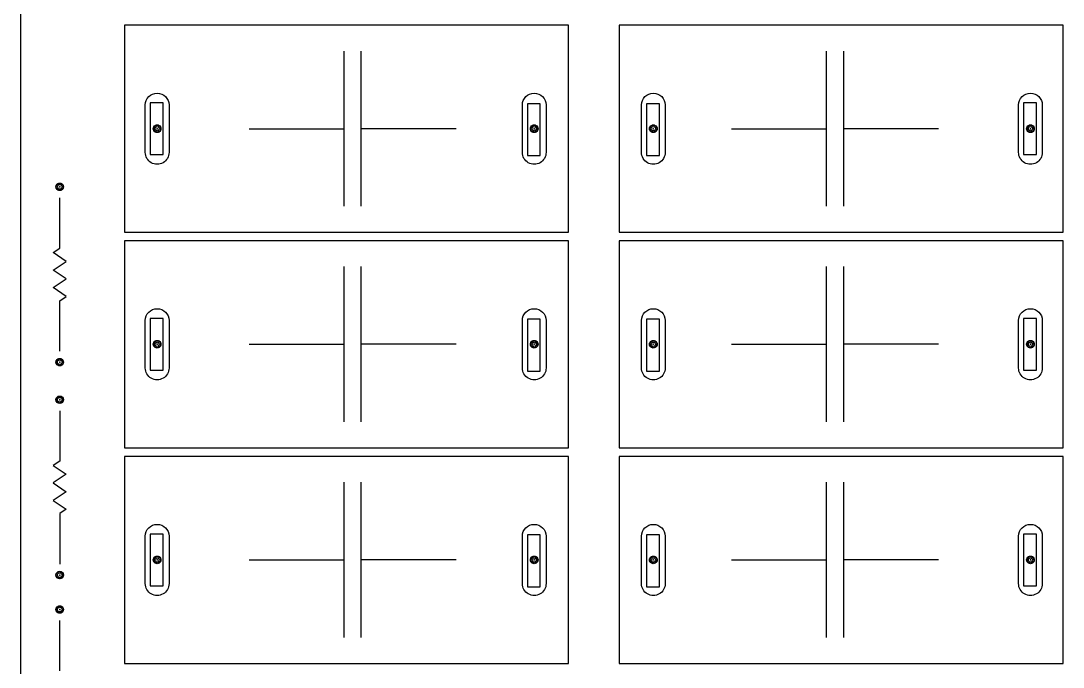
# Model space of a CAD drawing. Header units: millimetres. Extents: x 24815 to 37444, y -10619 to 6020.
# Drawn here: x 27933 to 28053.8, y 5742.8 to 5817.7 of the extents above; entities that cross this region are included whole.
import ezdxf

# ---------------------------------------------------------------- set-up
doc = ezdxf.new("R2010")
doc.units = ezdxf.units.MM

# ---------------------------------------------------------------- blocks, each defined once
blk = doc.blocks.new('A$C3CC6408C')
at = {"color": 2}
for p, q in [((-241.97, -218.9), (-241.97, 0)), ((-178.52, -92.25), (-229.97, -92.25)), ((-229.97, -92.25), (-229.97, -116.24)), ((-178.52, -116.24), (-178.52, -92.25)), ((-166.64, -92.25), (-172.64, -92.25)), ((-172.64, -92.25), (-172.64, -116.24)), ((-121.19, -92.25), (-166.64, -92.25)), ((-121.19, -116.24), (-121.19, -92.25)), ((-204.52, -113.24), (-204.52, -95.25)), ((-202.52, -113.24), (-202.52, -95.25)), ((-148.65, -95.25), (-148.65, -113.24)), ((-146.65, -95.25), (-146.65, -113.24)), ((-225.48, -101.25), (-226.98, -101.25)), ((-226.98, -101.25), (-226.98, -107.25)), ((-225.48, -107.25), (-225.48, -101.25)), ((-181.78, -101.35), (-183.28, -101.35)), ((-183.28, -101.35), (-183.28, -107.35)), ((-181.78, -107.35), (-181.78, -101.35)), ((-167.98, -101.35), (-169.48, -101.35)), ((-169.48, -101.35), (-169.48, -107.35)), ((-167.98, -107.35), (-167.98, -101.35)), ((-124.29, -101.25), (-125.79, -101.25)), ((-125.79, -101.25), (-125.79, -107.25)), ((-124.29, -107.25), (-124.29, -101.25)), ((-227.55, -107), (-227.55, -101.5)), ((-227.55, -107), (-227.55, -101.5)), ((-224.8, -101.5), (-224.8, -107)), ((-224.8, -101.5), (-224.8, -107)), ((-183.85, -107), (-183.85, -101.5)), ((-183.85, -107), (-183.85, -101.5)), ((-181.1, -101.5), (-181.1, -107)), ((-181.1, -101.5), (-181.1, -107)), ((-170.06, -107), (-170.06, -101.5)), ((-170.06, -101.5), (-170.06, -101.5)), ((-170.06, -107), (-170.06, -101.5)), ((-170.06, -101.5), (-170.06, -101.5)), ((-167.31, -101.5), (-167.31, -107)), ((-167.31, -101.5), (-167.31, -107)), ((-126.36, -107), (-126.36, -101.5)), ((-126.36, -101.5), (-126.36, -101.5)), ((-126.36, -107), (-126.36, -101.5)), ((-126.36, -101.5), (-126.36, -101.5)), ((-123.61, -101.5), (-123.61, -107)), ((-123.61, -101.5), (-123.61, -107)), ((-215.52, -104.25), (-204.52, -104.25)), ((-191.52, -104.25), (-202.52, -104.25)), ((-159.64, -104.25), (-148.65, -104.25)), ((-135.65, -104.25), (-146.65, -104.25)), ((-226.98, -107.25), (-226.48, -107.25)), ((-226.48, -107.25), (-225.48, -107.25)), ((-224.8, -107), (-224.8, -107)), ((-224.8, -107), (-224.8, -107)), ((-183.28, -107.35), (-182.78, -107.35)), ((-182.78, -107.35), (-181.78, -107.35)), ((-181.1, -107), (-181.1, -107)), ((-181.1, -107), (-181.1, -107)), ((-169.48, -107.35), (-168.98, -107.35)), ((-168.98, -107.35), (-167.98, -107.35)), ((-125.79, -107.25), (-125.29, -107.25)), ((-125.29, -107.25), (-124.29, -107.25)), ((-237.47, -118.1), (-237.47, -112.26)), ((-229.97, -116.24), (-184.52, -116.24)), ((-184.52, -116.24), (-178.52, -116.24)), ((-172.64, -116.24), (-121.19, -116.24)), ((-238.24, -118.61), (-237.47, -118.1)), ((-178.52, -117.24), (-229.97, -117.24)), ((-229.97, -117.24), (-229.97, -141.24)), ((-178.52, -141.24), (-178.52, -117.24)), ((-166.64, -117.24), (-172.64, -117.24)), ((-172.64, -117.24), (-172.64, -141.24)), ((-121.19, -117.24), (-166.64, -117.24)), ((-121.19, -141.24), (-121.19, -117.24)), ((-236.71, -119.63), (-238.24, -118.61)), ((-238.24, -120.64), (-236.71, -119.63)), ((-236.71, -121.66), (-238.24, -120.64)), ((-204.52, -138.24), (-204.52, -120.24)), ((-202.52, -138.24), (-202.52, -120.24)), ((-148.65, -120.24), (-148.65, -138.24)), ((-146.65, -120.24), (-146.65, -138.24)), ((-238.24, -122.67), (-236.71, -121.66)), ((-236.71, -123.69), (-238.24, -122.67)), ((-237.47, -124.2), (-236.71, -123.69)), ((-237.47, -130.04), (-237.47, -124.2)), ((-227.55, -131.99), (-227.55, -126.49)), ((-227.55, -131.99), (-227.55, -126.49)), ((-225.48, -126.24), (-226.98, -126.24)), ((-226.98, -126.24), (-226.98, -132.24)), ((-225.48, -132.24), (-225.48, -126.24)), ((-224.8, -126.49), (-224.8, -131.99)), ((-224.8, -126.49), (-224.8, -131.99)), ((-183.85, -131.99), (-183.85, -126.49)), ((-183.85, -131.99), (-183.85, -126.49)), ((-181.78, -126.34), (-183.28, -126.34)), ((-183.28, -126.34), (-183.28, -132.34)), ((-181.78, -132.34), (-181.78, -126.34)), ((-181.1, -126.49), (-181.1, -131.99)), ((-181.1, -126.49), (-181.1, -131.99)), ((-170.06, -131.99), (-170.06, -126.49)), ((-170.06, -126.49), (-170.06, -126.49)), ((-170.06, -131.99), (-170.06, -126.49)), ((-170.06, -126.49), (-170.06, -126.49)), ((-167.98, -126.34), (-169.48, -126.34)), ((-169.48, -126.34), (-169.48, -132.34)), ((-167.98, -132.34), (-167.98, -126.34)), ((-167.31, -126.49), (-167.31, -131.99)), ((-167.31, -126.49), (-167.31, -131.99)), ((-126.36, -131.99), (-126.36, -126.49)), ((-126.36, -126.49), (-126.36, -126.49)), ((-126.36, -131.99), (-126.36, -126.49)), ((-126.36, -126.49), (-126.36, -126.49)), ((-124.29, -126.24), (-125.79, -126.24)), ((-125.79, -126.24), (-125.79, -132.24)), ((-124.29, -132.24), (-124.29, -126.24)), ((-123.61, -126.49), (-123.61, -131.99)), ((-123.61, -126.49), (-123.61, -131.99)), ((-215.52, -129.24), (-204.52, -129.24)), ((-191.52, -129.24), (-202.52, -129.24)), ((-159.64, -129.24), (-148.65, -129.24)), ((-135.65, -129.24), (-146.65, -129.24)), ((-226.98, -132.24), (-226.48, -132.24)), ((-226.48, -132.24), (-225.48, -132.24)), ((-224.8, -131.99), (-224.8, -131.99)), ((-224.8, -131.99), (-224.8, -131.99)), ((-183.28, -132.34), (-182.78, -132.34)), ((-182.78, -132.34), (-181.78, -132.34)), ((-181.1, -131.99), (-181.1, -131.99)), ((-181.1, -131.99), (-181.1, -131.99)), ((-169.48, -132.34), (-168.98, -132.34)), ((-168.98, -132.34), (-167.98, -132.34)), ((-125.79, -132.24), (-125.29, -132.24)), ((-125.29, -132.24), (-124.29, -132.24)), ((-237.47, -136.94), (-237.47, -142.78)), ((-229.97, -141.24), (-184.52, -141.24)), ((-184.52, -141.24), (-178.52, -141.24)), ((-172.64, -141.24), (-121.19, -141.24)), ((-178.52, -142.24), (-229.97, -142.24)), ((-229.97, -142.24), (-229.97, -166.24)), ((-178.52, -166.24), (-178.52, -142.24)), ((-166.64, -142.24), (-172.64, -142.24)), ((-172.64, -142.24), (-172.64, -166.24)), ((-121.19, -142.24), (-166.64, -142.24)), ((-121.19, -166.24), (-121.19, -142.24)), ((-237.47, -142.78), (-238.24, -143.29)), ((-238.24, -143.29), (-236.71, -144.3)), ((-236.71, -144.3), (-238.24, -145.32)), ((-238.24, -145.32), (-236.71, -146.33)), ((-204.52, -163.24), (-204.52, -145.24)), ((-202.52, -163.24), (-202.52, -145.24)), ((-148.65, -145.24), (-148.65, -163.24)), ((-146.65, -145.24), (-146.65, -163.24)), ((-236.71, -146.33), (-238.24, -147.35)), ((-238.24, -147.35), (-236.71, -148.37)), ((-236.71, -148.37), (-237.47, -148.87)), ((-237.47, -148.87), (-237.47, -154.72)), ((-227.55, -156.99), (-227.55, -151.49)), ((-227.55, -156.99), (-227.55, -151.49)), ((-225.48, -151.24), (-226.98, -151.24)), ((-226.98, -151.24), (-226.98, -157.24)), ((-225.48, -157.24), (-225.48, -151.24)), ((-224.8, -151.49), (-224.8, -156.99)), ((-224.8, -151.49), (-224.8, -156.99)), ((-183.85, -156.99), (-183.85, -151.49)), ((-183.85, -156.99), (-183.85, -151.49)), ((-181.78, -151.34), (-183.28, -151.34)), ((-183.28, -151.34), (-183.28, -157.34)), ((-181.78, -157.34), (-181.78, -151.34)), ((-181.1, -151.49), (-181.1, -156.99)), ((-181.1, -151.49), (-181.1, -156.99)), ((-170.06, -156.99), (-170.06, -151.49)), ((-170.06, -151.49), (-170.06, -151.49)), ((-170.06, -156.99), (-170.06, -151.49)), ((-170.06, -151.49), (-170.06, -151.49)), ((-167.98, -151.34), (-169.48, -151.34)), ((-169.48, -151.34), (-169.48, -157.34)), ((-167.98, -157.34), (-167.98, -151.34)), ((-167.31, -151.49), (-167.31, -156.99)), ((-167.31, -151.49), (-167.31, -156.99)), ((-126.36, -156.99), (-126.36, -151.49)), ((-126.36, -151.49), (-126.36, -151.49)), ((-126.36, -156.99), (-126.36, -151.49)), ((-126.36, -151.49), (-126.36, -151.49)), ((-124.29, -151.24), (-125.79, -151.24)), ((-125.79, -151.24), (-125.79, -157.24)), ((-124.29, -157.24), (-124.29, -151.24)), ((-123.61, -151.49), (-123.61, -156.99)), ((-123.61, -151.49), (-123.61, -156.99)), ((-215.52, -154.24), (-204.52, -154.24)), ((-191.52, -154.24), (-202.52, -154.24)), ((-159.64, -154.24), (-148.65, -154.24)), ((-135.65, -154.24), (-146.65, -154.24)), ((-224.8, -156.99), (-224.8, -156.99)), ((-224.8, -156.99), (-224.8, -156.99)), ((-181.1, -156.99), (-181.1, -156.99)), ((-181.1, -156.99), (-181.1, -156.99)), ((-226.98, -157.24), (-226.48, -157.24)), ((-226.48, -157.24), (-225.48, -157.24)), ((-183.28, -157.34), (-182.78, -157.34)), ((-182.78, -157.34), (-181.78, -157.34)), ((-169.48, -157.34), (-168.98, -157.34)), ((-168.98, -157.34), (-167.98, -157.34)), ((-125.79, -157.24), (-125.29, -157.24)), ((-125.29, -157.24), (-124.29, -157.24)), ((-237.47, -167.1), (-237.47, -161.26)), ((-229.97, -166.24), (-184.52, -166.24)), ((-184.52, -166.24), (-178.52, -166.24)), ((-172.64, -166.24), (-121.19, -166.24))]:
    blk.add_line(p, q, dxfattribs=at)
at = {"color": 2, "extrusion": (0, 0, -1)}
for centre, major_axis, start_param, end_param in [((-226.18, -101.5), (0.972, 0.972), 3.926991, 7.068583), ((-226.18, -101.5), (0.972, 0.972), 3.926991, 7.068583), ((-182.48, -101.5), (0.972, 0.972), 3.926991, 7.068583), ((-182.48, -101.5), (0.972, 0.972), 3.926991, 7.068583), ((-168.68, -101.5), (0.972, 0.972), 3.926991, 7.068583), ((-168.68, -101.5), (0.972, 0.972), 3.926991, 7.068583), ((-124.98, -101.5), (0.972, 0.972), 3.926991, 7.068583), ((-124.98, -101.5), (0.972, 0.972), 3.926991, 7.068583), ((-226.18, -104.25), (-0.314, 0.314), 5.497787, 8.63938), ((-226.18, -104.25), (-0.314, 0.314), 5.497787, 8.63938), ((-226.18, -104.25), (-0.278, 0.278), 5.497787, 8.63938), ((-226.18, -104.25), (-0.278, 0.278), 5.497787, 8.63938), ((-226.18, -104.25), (-0.278, 0.278), 5.497787, 8.63938), ((-226.18, -104.25), (-0.278, 0.278), 5.497787, 8.63938), ((-226.18, -104.25), (-0.278, 0.278), 5.497787, 8.63938), ((-226.18, -104.25), (-0.278, 0.278), 5.497787, 8.63938), ((-226.18, -104.25), (-0.278, 0.278), 5.497787, 8.63938), ((-226.18, -104.25), (-0.278, 0.278), 5.497787, 8.63938), ((-226.18, -104.25), (-0.278, 0.278), 5.497787, 8.63938), ((-226.18, -104.25), (-0.278, 0.278), 5.497787, 8.63938), ((-226.18, -104.25), (-0.278, 0.278), 5.497787, 8.63938), ((-182.48, -104.25), (-0.314, 0.314), 5.497787, 8.63938), ((-182.48, -104.25), (-0.314, 0.314), 5.497787, 8.63938), ((-182.48, -104.25), (0.278, 0.278), 3.926991, 7.068583), ((-182.48, -104.25), (0.278, 0.278), 3.926991, 7.068583), ((-182.48, -104.25), (0.278, 0.278), 3.926991, 7.068583), ((-182.48, -104.25), (0.278, 0.278), 3.926991, 7.068583), ((-182.48, -104.25), (0.278, 0.278), 3.926991, 7.068583), ((-182.48, -104.25), (0.278, 0.278), 3.926991, 7.068583), ((-182.48, -104.25), (0.278, 0.278), 3.926991, 7.068583), ((-182.48, -104.25), (0.278, 0.278), 3.926991, 7.068583), ((-182.48, -104.25), (0.278, 0.278), 3.926991, 7.068583), ((-182.48, -104.25), (0.278, 0.278), 3.926991, 7.068583), ((-182.48, -104.25), (0.278, 0.278), 3.926991, 7.068583), ((-168.68, -104.25), (-0.314, 0.314), 5.497787, 8.63938), ((-168.68, -104.25), (-0.314, 0.314), 5.497787, 8.63938), ((-168.68, -104.25), (0.278, 0.278), 3.926991, 7.068583), ((-168.68, -104.25), (0.278, 0.278), 3.926991, 7.068583), ((-168.68, -104.25), (0.278, 0.278), 3.926991, 7.068583), ((-168.68, -104.25), (0.278, 0.278), 3.926991, 7.068583), ((-168.68, -104.25), (0.278, 0.278), 3.926991, 7.068583), ((-168.68, -104.25), (0.278, 0.278), 3.926991, 7.068583), ((-168.68, -104.25), (0.278, 0.278), 3.926991, 7.068583), ((-168.68, -104.25), (0.278, 0.278), 3.926991, 7.068583), ((-168.68, -104.25), (0.278, 0.278), 3.926991, 7.068583), ((-168.68, -104.25), (0.278, 0.278), 3.926991, 7.068583), ((-168.68, -104.25), (0.278, 0.278), 3.926991, 7.068583), ((-124.98, -104.25), (-0.314, 0.314), 5.497787, 8.63938), ((-124.98, -104.25), (-0.314, 0.314), 5.497787, 8.63938), ((-124.98, -104.25), (-0.278, 0.278), 5.497787, 8.63938), ((-124.98, -104.25), (-0.278, 0.278), 5.497787, 8.63938), ((-124.98, -104.25), (-0.278, 0.278), 5.497787, 8.63938), ((-124.98, -104.25), (-0.278, 0.278), 5.497787, 8.63938), ((-124.98, -104.25), (-0.278, 0.278), 5.497787, 8.63938), ((-124.98, -104.25), (-0.278, 0.278), 5.497787, 8.63938), ((-124.98, -104.25), (-0.278, 0.278), 5.497787, 8.63938), ((-124.98, -104.25), (-0.278, 0.278), 5.497787, 8.63938), ((-124.98, -104.25), (-0.278, 0.278), 5.497787, 8.63938), ((-124.98, -104.25), (-0.278, 0.278), 5.497787, 8.63938), ((-124.98, -104.25), (-0.278, 0.278), 5.497787, 8.63938), ((-226.18, -104.25), (-0.314, 0.314), 2.356194, 5.497787), ((-226.18, -104.25), (-0.314, 0.314), 2.356194, 5.497787), ((-226.18, -104.25), (0.278, 0.278), 0.785398, 3.926991), ((-226.18, -104.25), (0.278, 0.278), 0.785398, 3.926991), ((-226.18, -104.25), (0.278, 0.278), 0.785398, 3.926991), ((-226.18, -104.25), (0.278, 0.278), 0.785398, 3.926991), ((-226.18, -104.25), (0.278, 0.278), 0.785398, 3.926991), ((-226.18, -104.25), (0.278, 0.278), 0.785398, 3.926991), ((-226.18, -104.25), (0.278, 0.278), 0.785398, 3.926991), ((-226.18, -104.25), (0.278, 0.278), 0.785398, 3.926991), ((-226.18, -104.25), (0.278, 0.278), 0.785398, 3.926991), ((-226.18, -104.25), (0.278, 0.278), 0.785398, 3.926991), ((-226.18, -104.25), (0.278, 0.278), 0.785398, 3.926991), ((-226.18, -104.25), (-0.171, 0.171), 5.497787, 8.63938), ((-226.18, -104.25), (-0.171, 0.171), 5.497787, 8.63938), ((-226.18, -104.25), (0.171, 0.171), 0.785398, 3.926991), ((-226.18, -104.25), (0.171, 0.171), 0.785398, 3.926991), ((-182.48, -104.25), (-0.314, 0.314), 2.356194, 5.497787), ((-182.48, -104.25), (-0.314, 0.314), 2.356194, 5.497787), ((-182.48, -104.25), (0.278, 0.278), 0.785398, 3.926991), ((-182.48, -104.25), (0.278, 0.278), 0.785398, 3.926991), ((-182.48, -104.25), (0.278, 0.278), 0.785398, 3.926991), ((-182.48, -104.25), (0.278, 0.278), 0.785398, 3.926991), ((-182.48, -104.25), (0.278, 0.278), 0.785398, 3.926991), ((-182.48, -104.25), (0.278, 0.278), 0.785398, 3.926991), ((-182.48, -104.25), (0.278, 0.278), 0.785398, 3.926991), ((-182.48, -104.25), (0.278, 0.278), 0.785398, 3.926991), ((-182.48, -104.25), (0.278, 0.278), 0.785398, 3.926991), ((-182.48, -104.25), (0.278, 0.278), 0.785398, 3.926991), ((-182.48, -104.25), (0.278, 0.278), 0.785398, 3.926991), ((-182.48, -104.25), (-0.171, 0.171), 5.497787, 8.63938), ((-182.48, -104.25), (-0.171, 0.171), 5.497787, 8.63938), ((-182.48, -104.25), (0.171, 0.171), 0.785398, 3.926991), ((-182.48, -104.25), (0.171, 0.171), 0.785398, 3.926991), ((-168.68, -104.25), (-0.314, 0.314), 2.356194, 5.497787), ((-168.68, -104.25), (-0.314, 0.314), 2.356194, 5.497787), ((-168.68, -104.25), (0.278, 0.278), 0.785398, 3.926991), ((-168.68, -104.25), (0.278, 0.278), 0.785398, 3.926991), ((-168.68, -104.25), (0.278, 0.278), 0.785398, 3.926991), ((-168.68, -104.25), (0.278, 0.278), 0.785398, 3.926991), ((-168.68, -104.25), (0.278, 0.278), 0.785398, 3.926991), ((-168.68, -104.25), (0.278, 0.278), 0.785398, 3.926991), ((-168.68, -104.25), (0.278, 0.278), 0.785398, 3.926991), ((-168.68, -104.25), (0.278, 0.278), 0.785398, 3.926991), ((-168.68, -104.25), (0.278, 0.278), 0.785398, 3.926991), ((-168.68, -104.25), (0.278, 0.278), 0.785398, 3.926991), ((-168.68, -104.25), (0.278, 0.278), 0.785398, 3.926991), ((-168.68, -104.25), (-0.171, 0.171), 5.497787, 8.63938), ((-168.68, -104.25), (-0.171, 0.171), 5.497787, 8.63938), ((-168.68, -104.25), (0.171, 0.171), 0.785398, 3.926991), ((-168.68, -104.25), (0.171, 0.171), 0.785398, 3.926991), ((-124.98, -104.25), (-0.314, 0.314), 2.356194, 5.497787), ((-124.98, -104.25), (-0.314, 0.314), 2.356194, 5.497787), ((-124.98, -104.25), (0.278, 0.278), 0.785398, 3.926991), ((-124.98, -104.25), (0.278, 0.278), 0.785398, 3.926991), ((-124.98, -104.25), (0.278, 0.278), 0.785398, 3.926991), ((-124.98, -104.25), (0.278, 0.278), 0.785398, 3.926991), ((-124.98, -104.25), (0.278, 0.278), 0.785398, 3.926991), ((-124.98, -104.25), (0.278, 0.278), 0.785398, 3.926991), ((-124.98, -104.25), (0.278, 0.278), 0.785398, 3.926991), ((-124.98, -104.25), (0.278, 0.278), 0.785398, 3.926991), ((-124.98, -104.25), (0.278, 0.278), 0.785398, 3.926991), ((-124.98, -104.25), (0.278, 0.278), 0.785398, 3.926991), ((-124.98, -104.25), (0.278, 0.278), 0.785398, 3.926991), ((-124.98, -104.25), (0.171, 0.171), 3.926991, 7.068583), ((-124.98, -104.25), (0.171, 0.171), 3.926991, 7.068583), ((-124.98, -104.25), (0.171, 0.171), 0.785398, 3.926991), ((-124.98, -104.25), (0.171, 0.171), 0.785398, 3.926991), ((-226.18, -107), (-0.972, 0.972), 2.356194, 5.497787), ((-226.18, -107), (-0.972, 0.972), 2.356194, 5.497787), ((-182.48, -107), (-0.972, 0.972), 2.356194, 5.497787), ((-182.48, -107), (-0.972, 0.972), 2.356194, 5.497787), ((-168.68, -107), (-0.972, 0.972), 2.356194, 5.497787), ((-168.68, -107), (-0.972, 0.972), 2.356194, 5.497787), ((-124.98, -107), (-0.972, 0.972), 2.356194, 5.497787), ((-124.98, -107), (-0.972, 0.972), 2.356194, 5.497787), ((-237.47, -110.99), (-0.305, 0.305), 3.926991, 7.068583), ((-237.47, -110.99), (-0.305, 0.305), 3.926991, 7.068583), ((-237.47, -110.99), (0.301, 0.301), 2.356194, 5.497787), ((-237.47, -110.99), (0.301, 0.301), 2.356194, 5.497787), ((-237.47, -110.99), (-0.278, 0.278), 3.926991, 7.068583), ((-237.47, -110.99), (-0.278, 0.278), 3.926991, 7.068583), ((-237.47, -110.99), (-0.278, 0.278), 3.926991, 7.068583), ((-237.47, -110.99), (-0.278, 0.278), 3.926991, 7.068583), ((-237.47, -110.99), (-0.278, 0.278), 3.926991, 7.068583), ((-237.47, -110.99), (-0.278, 0.278), 3.926991, 7.068583), ((-237.47, -110.99), (-0.278, 0.278), 3.926991, 7.068583), ((-237.47, -110.99), (-0.278, 0.278), 3.926991, 7.068583), ((-237.47, -110.99), (-0.278, 0.278), 3.926991, 7.068583), ((-237.47, -110.99), (-0.278, 0.278), 3.926991, 7.068583), ((-237.47, -110.99), (-0.278, 0.278), 3.926991, 7.068583), ((-237.47, -110.99), (0.189, 0.189), 2.356194, 5.497787), ((-237.47, -110.99), (0.189, 0.189), 2.356194, 5.497787), ((-237.47, -110.99), (0.301, 0.301), -0.785398, 2.356194), ((-237.47, -110.99), (0.301, 0.301), -0.785398, 2.356194), ((-237.47, -110.99), (-0.305, 0.305), 0.785398, 3.926991), ((-237.47, -110.99), (-0.305, 0.305), 0.785398, 3.926991), ((-237.47, -110.99), (0.278, 0.278), -0.785398, 2.356194), ((-237.47, -110.99), (0.278, 0.278), -0.785398, 2.356194), ((-237.47, -110.99), (0.278, 0.278), -0.785398, 2.356194), ((-237.47, -110.99), (0.278, 0.278), -0.785398, 2.356194), ((-237.47, -110.99), (0.278, 0.278), -0.785398, 2.356194), ((-237.47, -110.99), (0.278, 0.278), -0.785398, 2.356194), ((-237.47, -110.99), (0.278, 0.278), -0.785398, 2.356194), ((-237.47, -110.99), (0.278, 0.278), -0.785398, 2.356194), ((-237.47, -110.99), (0.278, 0.278), -0.785398, 2.356194), ((-237.47, -110.99), (0.278, 0.278), -0.785398, 2.356194), ((-237.47, -110.99), (0.278, 0.278), -0.785398, 2.356194), ((-237.47, -110.99), (-0.189, 0.189), 0.785398, 3.926991), ((-237.47, -110.99), (-0.189, 0.189), 0.785398, 3.926991), ((-226.18, -126.49), (0.972, 0.972), 3.926991, 7.068583), ((-226.18, -126.49), (0.972, 0.972), 3.926991, 7.068583), ((-182.48, -126.49), (0.972, 0.972), 3.926991, 7.068583), ((-182.48, -126.49), (0.972, 0.972), 3.926991, 7.068583), ((-168.68, -126.49), (0.972, 0.972), 3.926991, 7.068583), ((-168.68, -126.49), (0.972, 0.972), 3.926991, 7.068583), ((-124.98, -126.49), (0.972, 0.972), 3.926991, 7.068583), ((-124.98, -126.49), (0.972, 0.972), 3.926991, 7.068583), ((-226.18, -129.24), (-0.314, 0.314), 5.497787, 8.63938), ((-226.18, -129.24), (-0.314, 0.314), 5.497787, 8.63938), ((-226.18, -129.24), (-0.278, 0.278), 5.497787, 8.63938), ((-226.18, -129.24), (-0.278, 0.278), 5.497787, 8.63938), ((-226.18, -129.24), (-0.278, 0.278), 5.497787, 8.63938), ((-226.18, -129.24), (-0.278, 0.278), 5.497787, 8.63938), ((-226.18, -129.24), (-0.278, 0.278), 5.497787, 8.63938), ((-226.18, -129.24), (-0.278, 0.278), 5.497787, 8.63938), ((-226.18, -129.24), (-0.278, 0.278), 5.497787, 8.63938), ((-226.18, -129.24), (-0.278, 0.278), 5.497787, 8.63938), ((-226.18, -129.24), (-0.278, 0.278), 5.497787, 8.63938), ((-226.18, -129.24), (-0.278, 0.278), 5.497787, 8.63938), ((-226.18, -129.24), (-0.278, 0.278), 5.497787, 8.63938), ((-226.18, -129.24), (-0.171, 0.171), 5.497787, 8.63938), ((-226.18, -129.24), (-0.171, 0.171), 5.497787, 8.63938), ((-182.48, -129.24), (-0.314, 0.314), 5.497787, 8.63938), ((-182.48, -129.24), (-0.314, 0.314), 5.497787, 8.63938), ((-182.48, -129.24), (0.278, 0.278), 3.926991, 7.068583), ((-182.48, -129.24), (0.278, 0.278), 3.926991, 7.068583), ((-182.48, -129.24), (0.278, 0.278), 3.926991, 7.068583), ((-182.48, -129.24), (0.278, 0.278), 3.926991, 7.068583), ((-182.48, -129.24), (0.278, 0.278), 3.926991, 7.068583), ((-182.48, -129.24), (0.278, 0.278), 3.926991, 7.068583), ((-182.48, -129.24), (0.278, 0.278), 3.926991, 7.068583), ((-182.48, -129.24), (0.278, 0.278), 3.926991, 7.068583), ((-182.48, -129.24), (0.278, 0.278), 3.926991, 7.068583), ((-182.48, -129.24), (0.278, 0.278), 3.926991, 7.068583), ((-182.48, -129.24), (0.278, 0.278), 3.926991, 7.068583), ((-182.48, -129.24), (-0.171, 0.171), 5.497787, 8.63938), ((-182.48, -129.24), (-0.171, 0.171), 5.497787, 8.63938), ((-168.68, -129.24), (-0.314, 0.314), 5.497787, 8.63938), ((-168.68, -129.24), (-0.314, 0.314), 5.497787, 8.63938), ((-168.68, -129.24), (0.278, 0.278), 3.926991, 7.068583), ((-168.68, -129.24), (0.278, 0.278), 3.926991, 7.068583), ((-168.68, -129.24), (0.278, 0.278), 3.926991, 7.068583), ((-168.68, -129.24), (0.278, 0.278), 3.926991, 7.068583), ((-168.68, -129.24), (0.278, 0.278), 3.926991, 7.068583), ((-168.68, -129.24), (0.278, 0.278), 3.926991, 7.068583), ((-168.68, -129.24), (0.278, 0.278), 3.926991, 7.068583), ((-168.68, -129.24), (0.278, 0.278), 3.926991, 7.068583), ((-168.68, -129.24), (0.278, 0.278), 3.926991, 7.068583), ((-168.68, -129.24), (0.278, 0.278), 3.926991, 7.068583), ((-168.68, -129.24), (0.278, 0.278), 3.926991, 7.068583), ((-168.68, -129.24), (-0.171, 0.171), 5.497787, 8.63938), ((-168.68, -129.24), (-0.171, 0.171), 5.497787, 8.63938), ((-124.98, -129.24), (-0.314, 0.314), 5.497787, 8.63938), ((-124.98, -129.24), (-0.314, 0.314), 5.497787, 8.63938), ((-124.98, -129.24), (-0.278, 0.278), 5.497787, 8.63938), ((-124.98, -129.24), (-0.278, 0.278), 5.497787, 8.63938), ((-124.98, -129.24), (-0.278, 0.278), 5.497787, 8.63938), ((-124.98, -129.24), (-0.278, 0.278), 5.497787, 8.63938), ((-124.98, -129.24), (-0.278, 0.278), 5.497787, 8.63938), ((-124.98, -129.24), (-0.278, 0.278), 5.497787, 8.63938), ((-124.98, -129.24), (-0.278, 0.278), 5.497787, 8.63938), ((-124.98, -129.24), (-0.278, 0.278), 5.497787, 8.63938), ((-124.98, -129.24), (-0.278, 0.278), 5.497787, 8.63938), ((-124.98, -129.24), (-0.278, 0.278), 5.497787, 8.63938), ((-124.98, -129.24), (-0.278, 0.278), 5.497787, 8.63938), ((-124.98, -129.24), (0.171, 0.171), 3.926991, 7.068583), ((-124.98, -129.24), (0.171, 0.171), 3.926991, 7.068583), ((-226.18, -129.24), (-0.314, 0.314), 2.356194, 5.497787), ((-226.18, -129.24), (-0.314, 0.314), 2.356194, 5.497787), ((-226.18, -129.24), (-0.278, 0.278), 2.356194, 5.497787), ((-226.18, -129.24), (-0.278, 0.278), 2.356194, 5.497787), ((-226.18, -129.24), (-0.278, 0.278), 2.356194, 5.497787), ((-226.18, -129.24), (-0.278, 0.278), 2.356194, 5.497787), ((-226.18, -129.24), (-0.278, 0.278), 2.356194, 5.497787), ((-226.18, -129.24), (-0.278, 0.278), 2.356194, 5.497787), ((-226.18, -129.24), (-0.278, 0.278), 2.356194, 5.497787), ((-226.18, -129.24), (-0.278, 0.278), 2.356194, 5.497787), ((-226.18, -129.24), (-0.278, 0.278), 2.356194, 5.497787), ((-226.18, -129.24), (-0.278, 0.278), 2.356194, 5.497787), ((-226.18, -129.24), (-0.278, 0.278), 2.356194, 5.497787), ((-226.18, -129.24), (0.171, 0.171), 0.785398, 3.926991), ((-226.18, -129.24), (0.171, 0.171), 0.785398, 3.926991), ((-182.48, -129.24), (-0.314, 0.314), 2.356194, 5.497787), ((-182.48, -129.24), (-0.314, 0.314), 2.356194, 5.497787), ((-182.48, -129.24), (-0.278, 0.278), 2.356194, 5.497787), ((-182.48, -129.24), (-0.278, 0.278), 2.356194, 5.497787), ((-182.48, -129.24), (-0.278, 0.278), 2.356194, 5.497787), ((-182.48, -129.24), (-0.278, 0.278), 2.356194, 5.497787), ((-182.48, -129.24), (-0.278, 0.278), 2.356194, 5.497787), ((-182.48, -129.24), (-0.278, 0.278), 2.356194, 5.497787), ((-182.48, -129.24), (-0.278, 0.278), 2.356194, 5.497787), ((-182.48, -129.24), (-0.278, 0.278), 2.356194, 5.497787), ((-182.48, -129.24), (-0.278, 0.278), 2.356194, 5.497787), ((-182.48, -129.24), (-0.278, 0.278), 2.356194, 5.497787), ((-182.48, -129.24), (-0.278, 0.278), 2.356194, 5.497787), ((-182.48, -129.24), (0.171, 0.171), 0.785398, 3.926991), ((-182.48, -129.24), (0.171, 0.171), 0.785398, 3.926991), ((-168.68, -129.24), (-0.314, 0.314), 2.356194, 5.497787), ((-168.68, -129.24), (-0.314, 0.314), 2.356194, 5.497787), ((-168.68, -129.24), (-0.278, 0.278), 2.356194, 5.497787), ((-168.68, -129.24), (-0.278, 0.278), 2.356194, 5.497787), ((-168.68, -129.24), (-0.278, 0.278), 2.356194, 5.497787), ((-168.68, -129.24), (-0.278, 0.278), 2.356194, 5.497787), ((-168.68, -129.24), (-0.278, 0.278), 2.356194, 5.497787), ((-168.68, -129.24), (-0.278, 0.278), 2.356194, 5.497787), ((-168.68, -129.24), (-0.278, 0.278), 2.356194, 5.497787), ((-168.68, -129.24), (-0.278, 0.278), 2.356194, 5.497787), ((-168.68, -129.24), (-0.278, 0.278), 2.356194, 5.497787), ((-168.68, -129.24), (-0.278, 0.278), 2.356194, 5.497787), ((-168.68, -129.24), (-0.278, 0.278), 2.356194, 5.497787), ((-168.68, -129.24), (0.171, 0.171), 0.785398, 3.926991), ((-168.68, -129.24), (0.171, 0.171), 0.785398, 3.926991), ((-124.98, -129.24), (-0.314, 0.314), 2.356194, 5.497787), ((-124.98, -129.24), (-0.314, 0.314), 2.356194, 5.497787), ((-124.98, -129.24), (0.278, 0.278), 0.785398, 3.926991), ((-124.98, -129.24), (0.278, 0.278), 0.785398, 3.926991), ((-124.98, -129.24), (0.278, 0.278), 0.785398, 3.926991), ((-124.98, -129.24), (0.278, 0.278), 0.785398, 3.926991), ((-124.98, -129.24), (0.278, 0.278), 0.785398, 3.926991), ((-124.98, -129.24), (0.278, 0.278), 0.785398, 3.926991), ((-124.98, -129.24), (0.278, 0.278), 0.785398, 3.926991), ((-124.98, -129.24), (0.278, 0.278), 0.785398, 3.926991), ((-124.98, -129.24), (0.278, 0.278), 0.785398, 3.926991), ((-124.98, -129.24), (0.278, 0.278), 0.785398, 3.926991), ((-124.98, -129.24), (0.278, 0.278), 0.785398, 3.926991), ((-124.98, -129.24), (0.171, 0.171), 0.785398, 3.926991), ((-124.98, -129.24), (0.171, 0.171), 0.785398, 3.926991), ((-237.47, -131.31), (-0.305, 0.305), 3.926991, 7.068583), ((-237.47, -131.31), (-0.305, 0.305), 3.926991, 7.068583), ((-237.47, -131.31), (0.301, 0.301), 2.356194, 5.497787), ((-237.47, -131.31), (0.301, 0.301), 2.356194, 5.497787), ((-237.47, -131.31), (-0.278, 0.278), 3.926991, 7.068583), ((-237.47, -131.31), (-0.278, 0.278), 3.926991, 7.068583), ((-237.47, -131.31), (-0.278, 0.278), 3.926991, 7.068583), ((-237.47, -131.31), (-0.278, 0.278), 3.926991, 7.068583), ((-237.47, -131.31), (-0.278, 0.278), 3.926991, 7.068583), ((-237.47, -131.31), (-0.278, 0.278), 3.926991, 7.068583), ((-237.47, -131.31), (-0.278, 0.278), 3.926991, 7.068583), ((-237.47, -131.31), (-0.278, 0.278), 3.926991, 7.068583), ((-237.47, -131.31), (-0.278, 0.278), 3.926991, 7.068583), ((-237.47, -131.31), (-0.278, 0.278), 3.926991, 7.068583), ((-237.47, -131.31), (-0.278, 0.278), 3.926991, 7.068583), ((-237.47, -131.31), (-0.189, 0.189), 3.926991, 7.068583), ((-237.47, -131.31), (-0.189, 0.189), 3.926991, 7.068583), ((-237.47, -131.31), (-0.301, 0.301), 0.785398, 3.926991), ((-237.47, -131.31), (-0.301, 0.301), 0.785398, 3.926991), ((-237.47, -131.31), (0.305, 0.305), -0.785398, 2.356194), ((-237.47, -131.31), (0.305, 0.305), -0.785398, 2.356194), ((-237.47, -131.31), (0.278, 0.278), -0.785398, 2.356194), ((-237.47, -131.31), (0.278, 0.278), -0.785398, 2.356194), ((-237.47, -131.31), (0.278, 0.278), -0.785398, 2.356194), ((-237.47, -131.31), (0.278, 0.278), -0.785398, 2.356194), ((-237.47, -131.31), (0.278, 0.278), -0.785398, 2.356194), ((-237.47, -131.31), (0.278, 0.278), -0.785398, 2.356194), ((-237.47, -131.31), (0.278, 0.278), -0.785398, 2.356194), ((-237.47, -131.31), (0.278, 0.278), -0.785398, 2.356194), ((-237.47, -131.31), (0.278, 0.278), -0.785398, 2.356194), ((-237.47, -131.31), (0.278, 0.278), -0.785398, 2.356194), ((-237.47, -131.31), (0.278, 0.278), -0.785398, 2.356194), ((-237.47, -131.31), (-0.189, 0.189), 0.785398, 3.926991), ((-237.47, -131.31), (-0.189, 0.189), 0.785398, 3.926991), ((-226.18, -131.99), (-0.972, 0.972), 2.356194, 5.497787), ((-226.18, -131.99), (-0.972, 0.972), 2.356194, 5.497787), ((-182.48, -131.99), (-0.972, 0.972), 2.356194, 5.497787), ((-182.48, -131.99), (-0.972, 0.972), 2.356194, 5.497787), ((-168.68, -131.99), (-0.972, 0.972), 2.356194, 5.497787), ((-168.68, -131.99), (-0.972, 0.972), 2.356194, 5.497787), ((-124.98, -131.99), (-0.972, 0.972), 2.356194, 5.497787), ((-124.98, -131.99), (-0.972, 0.972), 2.356194, 5.497787), ((-237.47, -135.67), (-0.305, 0.305), 3.926991, 7.068583), ((-237.47, -135.67), (-0.305, 0.305), 3.926991, 7.068583), ((-237.47, -135.67), (-0.301, 0.301), 3.926991, 7.068583), ((-237.47, -135.67), (-0.301, 0.301), 3.926991, 7.068583), ((-237.47, -135.67), (-0.278, 0.278), 3.926991, 7.068583), ((-237.47, -135.67), (-0.278, 0.278), 3.926991, 7.068583), ((-237.47, -135.67), (-0.278, 0.278), 3.926991, 7.068583), ((-237.47, -135.67), (-0.278, 0.278), 3.926991, 7.068583), ((-237.47, -135.67), (-0.278, 0.278), 3.926991, 7.068583), ((-237.47, -135.67), (-0.278, 0.278), 3.926991, 7.068583), ((-237.47, -135.67), (-0.278, 0.278), 3.926991, 7.068583), ((-237.47, -135.67), (-0.278, 0.278), 3.926991, 7.068583), ((-237.47, -135.67), (-0.278, 0.278), 3.926991, 7.068583), ((-237.47, -135.67), (-0.278, 0.278), 3.926991, 7.068583), ((-237.47, -135.67), (-0.278, 0.278), 3.926991, 7.068583), ((-237.47, -135.67), (0.305, 0.305), -0.785398, 2.356194), ((-237.47, -135.67), (0.305, 0.305), -0.785398, 2.356194), ((-237.47, -135.67), (-0.301, 0.301), 0.785398, 3.926991), ((-237.47, -135.67), (-0.301, 0.301), 0.785398, 3.926991), ((-237.47, -135.67), (0.278, 0.278), -0.785398, 2.356194), ((-237.47, -135.67), (0.278, 0.278), -0.785398, 2.356194), ((-237.47, -135.67), (0.278, 0.278), -0.785398, 2.356194), ((-237.47, -135.67), (0.278, 0.278), -0.785398, 2.356194), ((-237.47, -135.67), (0.278, 0.278), -0.785398, 2.356194), ((-237.47, -135.67), (0.278, 0.278), -0.785398, 2.356194), ((-237.47, -135.67), (0.278, 0.278), -0.785398, 2.356194), ((-237.47, -135.67), (0.278, 0.278), -0.785398, 2.356194), ((-237.47, -135.67), (0.278, 0.278), -0.785398, 2.356194), ((-237.47, -135.67), (0.278, 0.278), -0.785398, 2.356194), ((-237.47, -135.67), (0.278, 0.278), -0.785398, 2.356194), ((-237.47, -135.67), (-0.189, 0.189), 3.926991, 7.068583), ((-237.47, -135.67), (-0.189, 0.189), 3.926991, 7.068583), ((-237.47, -135.67), (0.189, 0.189), -0.785398, 2.356194), ((-237.47, -135.67), (0.189, 0.189), -0.785398, 2.356194), ((-226.18, -151.49), (0.972, 0.972), 3.926991, 7.068583), ((-226.18, -151.49), (0.972, 0.972), 3.926991, 7.068583), ((-182.48, -151.49), (0.972, 0.972), 3.926991, 7.068583), ((-182.48, -151.49), (0.972, 0.972), 3.926991, 7.068583), ((-168.68, -151.49), (0.972, 0.972), 3.926991, 7.068583), ((-168.68, -151.49), (0.972, 0.972), 3.926991, 7.068583), ((-124.98, -151.49), (0.972, 0.972), 3.926991, 7.068583), ((-124.98, -151.49), (0.972, 0.972), 3.926991, 7.068583), ((-226.18, -154.24), (-0.314, 0.314), 5.497787, 8.63938), ((-226.18, -154.24), (-0.314, 0.314), 5.497787, 8.63938), ((-226.18, -154.24), (-0.314, 0.314), 2.356194, 5.497787), ((-226.18, -154.24), (-0.314, 0.314), 2.356194, 5.497787), ((-226.18, -154.24), (-0.278, 0.278), 5.497787, 8.63938), ((-226.18, -154.24), (-0.278, 0.278), 5.497787, 8.63938), ((-226.18, -154.24), (-0.278, 0.278), 5.497787, 8.63938), ((-226.18, -154.24), (-0.278, 0.278), 5.497787, 8.63938), ((-226.18, -154.24), (-0.278, 0.278), 5.497787, 8.63938), ((-226.18, -154.24), (-0.278, 0.278), 5.497787, 8.63938), ((-226.18, -154.24), (-0.278, 0.278), 5.497787, 8.63938), ((-226.18, -154.24), (-0.278, 0.278), 5.497787, 8.63938), ((-226.18, -154.24), (-0.278, 0.278), 5.497787, 8.63938), ((-226.18, -154.24), (-0.278, 0.278), 5.497787, 8.63938), ((-226.18, -154.24), (-0.278, 0.278), 5.497787, 8.63938), ((-226.18, -154.24), (-0.278, 0.278), 2.356194, 5.497787), ((-226.18, -154.24), (-0.278, 0.278), 2.356194, 5.497787), ((-226.18, -154.24), (-0.278, 0.278), 2.356194, 5.497787), ((-226.18, -154.24), (-0.278, 0.278), 2.356194, 5.497787), ((-226.18, -154.24), (-0.278, 0.278), 2.356194, 5.497787), ((-226.18, -154.24), (-0.278, 0.278), 2.356194, 5.497787), ((-226.18, -154.24), (-0.278, 0.278), 2.356194, 5.497787), ((-226.18, -154.24), (-0.278, 0.278), 2.356194, 5.497787), ((-226.18, -154.24), (-0.278, 0.278), 2.356194, 5.497787), ((-226.18, -154.24), (-0.278, 0.278), 2.356194, 5.497787), ((-226.18, -154.24), (-0.278, 0.278), 2.356194, 5.497787), ((-226.18, -154.24), (-0.171, 0.171), 5.497787, 8.63938), ((-226.18, -154.24), (-0.171, 0.171), 5.497787, 8.63938), ((-226.18, -154.24), (0.171, 0.171), 0.785398, 3.926991), ((-226.18, -154.24), (0.171, 0.171), 0.785398, 3.926991), ((-182.48, -154.24), (-0.314, 0.314), 5.497787, 8.63938), ((-182.48, -154.24), (-0.314, 0.314), 5.497787, 8.63938), ((-182.48, -154.24), (-0.314, 0.314), 2.356194, 5.497787), ((-182.48, -154.24), (-0.314, 0.314), 2.356194, 5.497787), ((-182.48, -154.24), (0.278, 0.278), 3.926991, 7.068583), ((-182.48, -154.24), (0.278, 0.278), 3.926991, 7.068583), ((-182.48, -154.24), (0.278, 0.278), 3.926991, 7.068583), ((-182.48, -154.24), (0.278, 0.278), 3.926991, 7.068583), ((-182.48, -154.24), (0.278, 0.278), 3.926991, 7.068583), ((-182.48, -154.24), (0.278, 0.278), 3.926991, 7.068583), ((-182.48, -154.24), (0.278, 0.278), 3.926991, 7.068583), ((-182.48, -154.24), (0.278, 0.278), 3.926991, 7.068583), ((-182.48, -154.24), (0.278, 0.278), 3.926991, 7.068583), ((-182.48, -154.24), (0.278, 0.278), 3.926991, 7.068583), ((-182.48, -154.24), (0.278, 0.278), 3.926991, 7.068583), ((-182.48, -154.24), (-0.278, 0.278), 2.356194, 5.497787), ((-182.48, -154.24), (-0.278, 0.278), 2.356194, 5.497787), ((-182.48, -154.24), (-0.278, 0.278), 2.356194, 5.497787), ((-182.48, -154.24), (-0.278, 0.278), 2.356194, 5.497787), ((-182.48, -154.24), (-0.278, 0.278), 2.356194, 5.497787), ((-182.48, -154.24), (-0.278, 0.278), 2.356194, 5.497787), ((-182.48, -154.24), (-0.278, 0.278), 2.356194, 5.497787), ((-182.48, -154.24), (-0.278, 0.278), 2.356194, 5.497787), ((-182.48, -154.24), (-0.278, 0.278), 2.356194, 5.497787), ((-182.48, -154.24), (-0.278, 0.278), 2.356194, 5.497787), ((-182.48, -154.24), (-0.278, 0.278), 2.356194, 5.497787), ((-182.48, -154.24), (-0.171, 0.171), 5.497787, 8.63938), ((-182.48, -154.24), (-0.171, 0.171), 5.497787, 8.63938), ((-182.48, -154.24), (0.171, 0.171), 0.785398, 3.926991), ((-182.48, -154.24), (0.171, 0.171), 0.785398, 3.926991), ((-168.68, -154.24), (-0.314, 0.314), 5.497787, 8.63938), ((-168.68, -154.24), (-0.314, 0.314), 5.497787, 8.63938), ((-168.68, -154.24), (-0.314, 0.314), 2.356194, 5.497787), ((-168.68, -154.24), (-0.314, 0.314), 2.356194, 5.497787), ((-168.68, -154.24), (0.278, 0.278), 3.926991, 7.068583), ((-168.68, -154.24), (0.278, 0.278), 3.926991, 7.068583), ((-168.68, -154.24), (0.278, 0.278), 3.926991, 7.068583), ((-168.68, -154.24), (0.278, 0.278), 3.926991, 7.068583), ((-168.68, -154.24), (0.278, 0.278), 3.926991, 7.068583), ((-168.68, -154.24), (0.278, 0.278), 3.926991, 7.068583), ((-168.68, -154.24), (0.278, 0.278), 3.926991, 7.068583), ((-168.68, -154.24), (0.278, 0.278), 3.926991, 7.068583), ((-168.68, -154.24), (0.278, 0.278), 3.926991, 7.068583), ((-168.68, -154.24), (0.278, 0.278), 3.926991, 7.068583), ((-168.68, -154.24), (0.278, 0.278), 3.926991, 7.068583), ((-168.68, -154.24), (-0.278, 0.278), 2.356194, 5.497787), ((-168.68, -154.24), (-0.278, 0.278), 2.356194, 5.497787), ((-168.68, -154.24), (-0.278, 0.278), 2.356194, 5.497787), ((-168.68, -154.24), (-0.278, 0.278), 2.356194, 5.497787), ((-168.68, -154.24), (-0.278, 0.278), 2.356194, 5.497787), ((-168.68, -154.24), (-0.278, 0.278), 2.356194, 5.497787), ((-168.68, -154.24), (-0.278, 0.278), 2.356194, 5.497787), ((-168.68, -154.24), (-0.278, 0.278), 2.356194, 5.497787), ((-168.68, -154.24), (-0.278, 0.278), 2.356194, 5.497787), ((-168.68, -154.24), (-0.278, 0.278), 2.356194, 5.497787), ((-168.68, -154.24), (-0.278, 0.278), 2.356194, 5.497787), ((-168.68, -154.24), (-0.171, 0.171), 5.497787, 8.63938), ((-168.68, -154.24), (-0.171, 0.171), 5.497787, 8.63938), ((-168.68, -154.24), (0.171, 0.171), 0.785398, 3.926991), ((-168.68, -154.24), (0.171, 0.171), 0.785398, 3.926991), ((-124.98, -154.24), (-0.314, 0.314), 5.497787, 8.63938), ((-124.98, -154.24), (-0.314, 0.314), 5.497787, 8.63938), ((-124.98, -154.24), (-0.314, 0.314), 2.356194, 5.497787), ((-124.98, -154.24), (-0.314, 0.314), 2.356194, 5.497787), ((-124.98, -154.24), (-0.278, 0.278), 5.497787, 8.63938), ((-124.98, -154.24), (-0.278, 0.278), 5.497787, 8.63938), ((-124.98, -154.24), (-0.278, 0.278), 5.497787, 8.63938), ((-124.98, -154.24), (-0.278, 0.278), 5.497787, 8.63938), ((-124.98, -154.24), (-0.278, 0.278), 5.497787, 8.63938), ((-124.98, -154.24), (-0.278, 0.278), 5.497787, 8.63938), ((-124.98, -154.24), (-0.278, 0.278), 5.497787, 8.63938), ((-124.98, -154.24), (-0.278, 0.278), 5.497787, 8.63938), ((-124.98, -154.24), (-0.278, 0.278), 5.497787, 8.63938), ((-124.98, -154.24), (-0.278, 0.278), 5.497787, 8.63938), ((-124.98, -154.24), (-0.278, 0.278), 5.497787, 8.63938), ((-124.98, -154.24), (0.278, 0.278), 0.785398, 3.926991), ((-124.98, -154.24), (0.278, 0.278), 0.785398, 3.926991), ((-124.98, -154.24), (0.278, 0.278), 0.785398, 3.926991), ((-124.98, -154.24), (0.278, 0.278), 0.785398, 3.926991), ((-124.98, -154.24), (0.278, 0.278), 0.785398, 3.926991), ((-124.98, -154.24), (0.278, 0.278), 0.785398, 3.926991), ((-124.98, -154.24), (0.278, 0.278), 0.785398, 3.926991), ((-124.98, -154.24), (0.278, 0.278), 0.785398, 3.926991), ((-124.98, -154.24), (0.278, 0.278), 0.785398, 3.926991), ((-124.98, -154.24), (0.278, 0.278), 0.785398, 3.926991), ((-124.98, -154.24), (0.278, 0.278), 0.785398, 3.926991), ((-124.98, -154.24), (0.171, 0.171), 3.926991, 7.068583), ((-124.98, -154.24), (0.171, 0.171), 3.926991, 7.068583), ((-124.98, -154.24), (0.171, 0.171), 0.785398, 3.926991), ((-124.98, -154.24), (0.171, 0.171), 0.785398, 3.926991), ((-237.47, -155.99), (-0.305, 0.305), 3.926991, 7.068583), ((-237.47, -155.99), (-0.305, 0.305), 3.926991, 7.068583), ((-237.47, -155.99), (0.301, 0.301), 2.356194, 5.497787), ((-237.47, -155.99), (0.301, 0.301), 2.356194, 5.497787), ((-237.47, -155.99), (-0.278, 0.278), 3.926991, 7.068583), ((-237.47, -155.99), (-0.278, 0.278), 3.926991, 7.068583), ((-237.47, -155.99), (-0.278, 0.278), 3.926991, 7.068583), ((-237.47, -155.99), (-0.278, 0.278), 3.926991, 7.068583), ((-237.47, -155.99), (-0.278, 0.278), 3.926991, 7.068583), ((-237.47, -155.99), (-0.278, 0.278), 3.926991, 7.068583), ((-237.47, -155.99), (-0.278, 0.278), 3.926991, 7.068583), ((-237.47, -155.99), (-0.278, 0.278), 3.926991, 7.068583), ((-237.47, -155.99), (-0.278, 0.278), 3.926991, 7.068583), ((-237.47, -155.99), (-0.278, 0.278), 3.926991, 7.068583), ((-237.47, -155.99), (-0.278, 0.278), 3.926991, 7.068583), ((-237.47, -155.99), (0.189, 0.189), 2.356194, 5.497787), ((-237.47, -155.99), (0.189, 0.189), 2.356194, 5.497787), ((-237.47, -155.99), (0.305, 0.305), -0.785398, 2.356194), ((-237.47, -155.99), (0.305, 0.305), -0.785398, 2.356194), ((-237.47, -155.99), (-0.301, 0.301), 0.785398, 3.926991), ((-237.47, -155.99), (-0.301, 0.301), 0.785398, 3.926991), ((-237.47, -155.99), (-0.278, 0.278), 0.785398, 3.926991), ((-237.47, -155.99), (-0.278, 0.278), 0.785398, 3.926991), ((-237.47, -155.99), (-0.278, 0.278), 0.785398, 3.926991), ((-237.47, -155.99), (-0.278, 0.278), 0.785398, 3.926991), ((-237.47, -155.99), (-0.278, 0.278), 0.785398, 3.926991), ((-237.47, -155.99), (-0.278, 0.278), 0.785398, 3.926991), ((-237.47, -155.99), (-0.278, 0.278), 0.785398, 3.926991), ((-237.47, -155.99), (-0.278, 0.278), 0.785398, 3.926991), ((-237.47, -155.99), (-0.278, 0.278), 0.785398, 3.926991), ((-237.47, -155.99), (-0.278, 0.278), 0.785398, 3.926991), ((-237.47, -155.99), (-0.278, 0.278), 0.785398, 3.926991), ((-237.47, -155.99), (0.189, 0.189), -0.785398, 2.356194), ((-237.47, -155.99), (0.189, 0.189), -0.785398, 2.356194), ((-226.18, -156.99), (-0.972, 0.972), 2.356194, 5.497787), ((-226.18, -156.99), (-0.972, 0.972), 2.356194, 5.497787), ((-182.48, -156.99), (-0.972, 0.972), 2.356194, 5.497787), ((-182.48, -156.99), (-0.972, 0.972), 2.356194, 5.497787), ((-168.68, -156.99), (-0.972, 0.972), 2.356194, 5.497787), ((-168.68, -156.99), (-0.972, 0.972), 2.356194, 5.497787), ((-124.98, -156.99), (-0.972, 0.972), 2.356194, 5.497787), ((-124.98, -156.99), (-0.972, 0.972), 2.356194, 5.497787), ((-237.47, -159.99), (-0.305, 0.305), 3.926991, 7.068583), ((-237.47, -159.99), (-0.305, 0.305), 3.926991, 7.068583), ((-237.47, -159.99), (0.301, 0.301), 2.356194, 5.497787), ((-237.47, -159.99), (0.301, 0.301), 2.356194, 5.497787), ((-237.47, -159.99), (-0.278, 0.278), 3.926991, 7.068583), ((-237.47, -159.99), (-0.278, 0.278), 3.926991, 7.068583), ((-237.47, -159.99), (-0.278, 0.278), 3.926991, 7.068583), ((-237.47, -159.99), (-0.278, 0.278), 3.926991, 7.068583), ((-237.47, -159.99), (-0.278, 0.278), 3.926991, 7.068583), ((-237.47, -159.99), (-0.278, 0.278), 3.926991, 7.068583), ((-237.47, -159.99), (-0.278, 0.278), 3.926991, 7.068583), ((-237.47, -159.99), (-0.278, 0.278), 3.926991, 7.068583), ((-237.47, -159.99), (-0.278, 0.278), 3.926991, 7.068583), ((-237.47, -159.99), (-0.278, 0.278), 3.926991, 7.068583), ((-237.47, -159.99), (-0.278, 0.278), 3.926991, 7.068583), ((-237.47, -159.99), (-0.189, 0.189), 3.926991, 7.068583), ((-237.47, -159.99), (-0.189, 0.189), 3.926991, 7.068583), ((-237.47, -159.99), (0.305, 0.305), -0.785398, 2.356194), ((-237.47, -159.99), (0.305, 0.305), -0.785398, 2.356194), ((-237.47, -159.99), (-0.301, 0.301), 0.785398, 3.926991), ((-237.47, -159.99), (-0.301, 0.301), 0.785398, 3.926991), ((-237.47, -159.99), (0.278, 0.278), -0.785398, 2.356194), ((-237.47, -159.99), (0.278, 0.278), -0.785398, 2.356194), ((-237.47, -159.99), (0.278, 0.278), -0.785398, 2.356194), ((-237.47, -159.99), (0.278, 0.278), -0.785398, 2.356194), ((-237.47, -159.99), (0.278, 0.278), -0.785398, 2.356194), ((-237.47, -159.99), (0.278, 0.278), -0.785398, 2.356194), ((-237.47, -159.99), (0.278, 0.278), -0.785398, 2.356194), ((-237.47, -159.99), (0.278, 0.278), -0.785398, 2.356194), ((-237.47, -159.99), (0.278, 0.278), -0.785398, 2.356194), ((-237.47, -159.99), (0.278, 0.278), -0.785398, 2.356194), ((-237.47, -159.99), (0.278, 0.278), -0.785398, 2.356194), ((-237.47, -159.99), (-0.189, 0.189), 0.785398, 3.926991), ((-237.47, -159.99), (-0.189, 0.189), 0.785398, 3.926991)]:
    blk.add_ellipse(centre, major_axis=major_axis, ratio=1, start_param=start_param, end_param=end_param, dxfattribs=at)
at = {"color": 2}
for p in [(-226.18, -104.25), (-182.48, -104.25), (-168.68, -104.25), (-124.98, -104.25), (-237.47, -110.99), (-226.18, -129.24), (-182.48, -129.24), (-168.68, -129.24), (-124.98, -129.24), (-237.47, -131.31), (-237.47, -135.67), (-226.18, -154.24), (-182.48, -154.24), (-168.68, -154.24), (-124.98, -154.24), (-237.47, -155.99), (-237.47, -159.99)]:
    blk.add_point(p, dxfattribs=at)

msp = doc.modelspace()

# ---------------------------------------------------------------- block references
msp.add_blockref('A$C3CC6408C', (28175.01663, 5909.45129))

doc.saveas('drawing.dxf')
